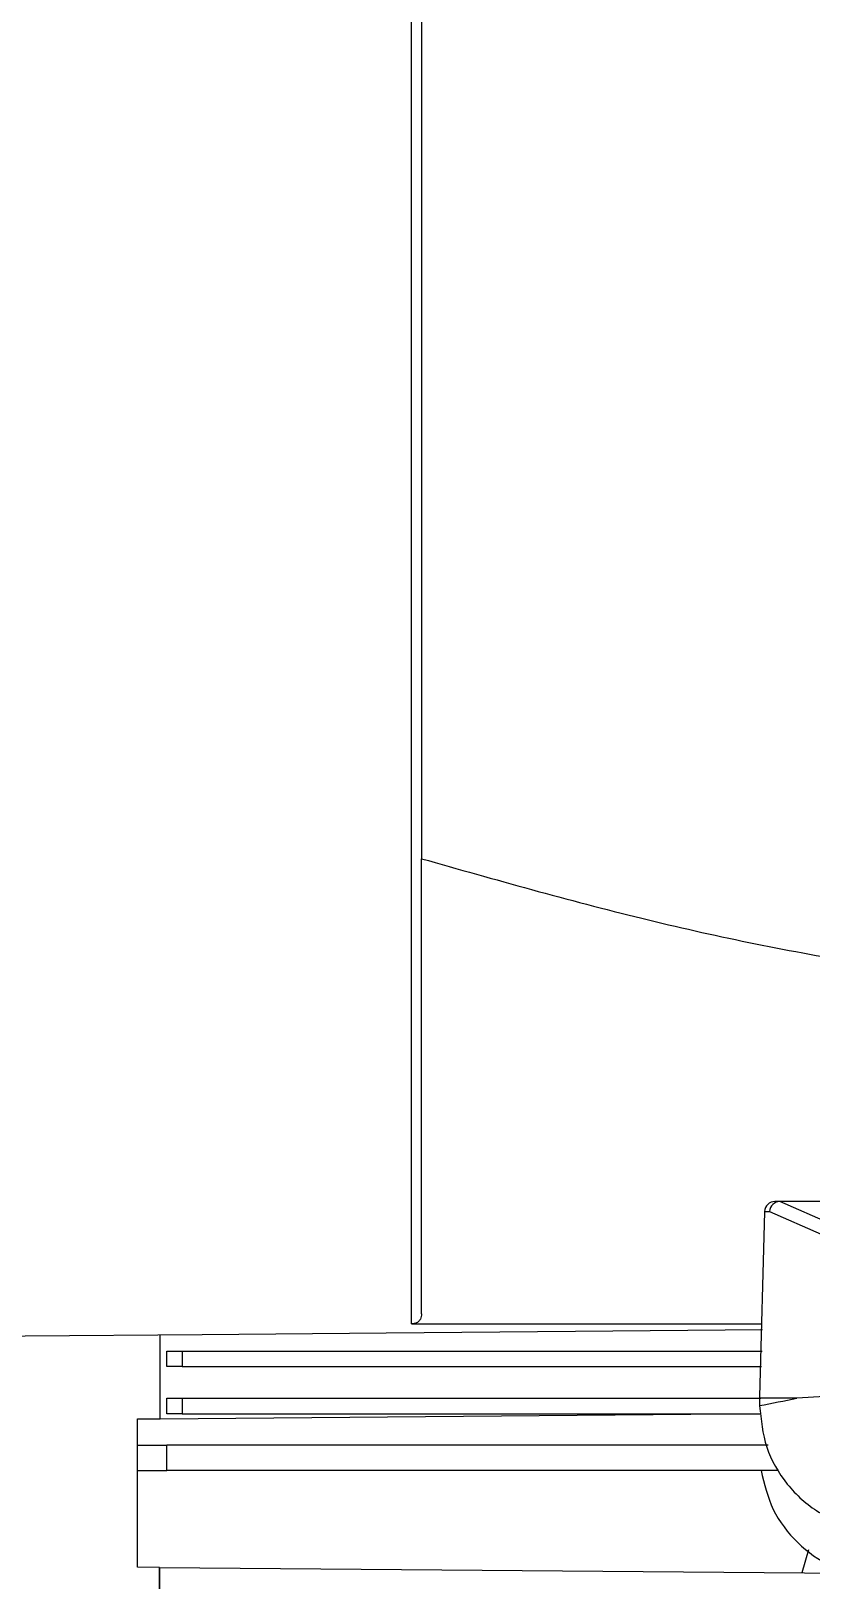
# Model space of a CAD drawing. Extents: x 12.3 to 108.7, y 1.1 to 80.4.
# Drawn here: x 46.391 to 47.135, y 10.007 to 11.484 of the extents above; entities that cross this region are included whole.
import ezdxf

# ---------------------------------------------------------------- set-up
doc = ezdxf.new("R2010")
doc.units = 0
doc.header["$MEASUREMENT"] = 0
doc.layers.add('OBJECT', color=7, linetype='CONTINUOUS')

msp = doc.modelspace()

# ---------------------------------------------------------------- linework, layer by layer
at = {"layer": 'OBJECT'}
for p, q in [((46.7638, 16.4085), (46.7638, 10.695)), ((46.7543, 10.2513), (46.7543, 15.3632)), ((47.0907, 10.3583), (47.0861, 10.1821)), ((47.0907, 10.3585), (47.0955, 10.3585)), ((47.0955, 10.3585), (47.1446, 10.337)), ((47.1055, 10.368), (47.1007, 10.368)), ((47.1545, 10.3464), (47.1054, 10.368)), ((47.2205, 10.368), (47.1055, 10.368)), ((46.5145, 10.1609), (46.5145, 10.2409)), ((46.7543, 10.2513), (47.0879, 10.2513)), ((46.521, 10.2105), (46.521, 10.2254)), ((46.521, 10.2254), (46.5354, 10.2254)), ((46.5354, 10.2254), (46.5354, 10.2105)), ((46.5354, 10.2254), (46.7564, 10.2254)), ((46.7564, 10.2254), (47.0884, 10.2254)), ((46.5354, 10.2105), (46.521, 10.2105)), ((46.5354, 10.2105), (47.088, 10.2105)), ((46.521, 10.1656), (46.521, 10.1805)), ((46.521, 10.1805), (46.5354, 10.1805)), ((46.5354, 10.1805), (46.5354, 10.1656)), ((46.5354, 10.1805), (47.0872, 10.1805)), ((47.1215, 10.1805), (47.086, 10.1805)), ((46.5145, 10.1609), (47.0568, 10.1656)), ((46.5354, 10.1656), (46.521, 10.1656)), ((46.5354, 10.1656), (47.0868, 10.1656)), ((47.086, 10.1789), (47.086, 10.1737)), ((46.4931, 10.1607), (46.5145, 10.1609)), ((46.4931, 10.0193), (46.4931, 10.1607)), ((46.4931, 10.0193), (46.4931, 10.1607)), ((46.4931, 10.1356), (46.521, 10.1356)), ((46.521, 10.1116), (46.521, 10.1356)), ((47.0943, 10.1356), (46.521, 10.1356)), ((46.4931, 10.1116), (46.521, 10.1116)), ((47.1035, 10.1116), (46.521, 10.1116)), ((47.1326, 10.0357), (47.1262, 10.0138)), ((46.514, 10.0191), (46.4931, 10.0193)), ((46.514, 10.0191), (46.514, 9.8503)), ((46.514, 10.0191), (47.4257, 10.0112)), ((46.514, 9.8503), (46.514, 10.0191)), ((46.514, 10.0191), (46.514, 10.0191))]:
    msp.add_line(p, q, dxfattribs=at)
at = {"layer": 'OBJECT', "flags": 128}
msp.add_lwpolyline([(45.9265, 10.2358), (46.0708, 10.237), (46.2241, 10.2383), (46.3857, 10.2398), (46.5546, 10.2412), (46.7299, 10.2428), (46.9105, 10.2443), (47.0889, 10.2459)], dxfattribs=at)
at = {"layer": 'OBJECT'}
for centre, radius, start, end in [((47.1007, 10.358), 0.01, 90, 177), ((47.1007, 10.358), 0.01, 177, 178.5), ((47.206, 10.1789), 0.12, 178.5, 179.2499), ((47.206, 10.1789), 0.12, 179.2499, 180), ((47.206, 10.1737), 0.12, 180, 180.1914)]:
    msp.add_arc(centre, radius, start, end, dxfattribs=at)
for centre, major_axis, ratio, start_param, end_param in [((47.1055, 10.358), (0.00206, 0.00979), 0.992047, 0.21202, 1.724102), ((47.1287, 10.358), (0.0253, -0.0094), 0.138337, 2.783892, 2.790246), ((46.5926, 12.243), (2.3412, 0), 0.904333, 4.924724, 4.940236)]:
    msp.add_ellipse(centre, major_axis=major_axis, ratio=ratio, start_param=start_param, end_param=end_param, dxfattribs=at)
for points, knots in [([(46.7638, 10.2608), (46.7638, 10.2777), (46.7638, 10.4217), (46.7638, 10.5669), (46.7638, 10.695)], [0, 0, 0, 0, 0.117583, 1, 1, 1, 1]), ([(46.7638, 10.695), (46.8336, 10.6752), (46.9704, 10.6363), (47.1785, 10.5932), (47.3173, 10.5762), (47.3869, 10.5676)], [0, 0, 0, 0, 0.341466, 0.670025, 1, 1, 1, 1]), ([(46.7638, 10.2608), (46.7636, 10.2591), (46.7633, 10.2562), (46.7608, 10.2532), (46.7578, 10.2516), (46.7555, 10.2514), (46.7543, 10.2513)], [0, 0, 0, 0, 0.36719, 0.61967, 0.822541, 1, 1, 1, 1]), ([(47.2087, 10.1896), (47.208, 10.1895), (47.2045, 10.189), (47.1897, 10.1868), (47.1613, 10.1828), (47.1358, 10.1813), (47.1215, 10.1805)], [0, 0, 0, 0, 0.024147, 0.120738, 0.507103, 1, 1, 1, 1]), ([(47.086, 10.1733), (47.0874, 10.1599), (47.0901, 10.1329), (47.1109, 10.0973), (47.1406, 10.0699), (47.1655, 10.0613), (47.1776, 10.0572)], [0, 0, 0, 0, 0.253584, 0.507165, 0.760847, 1, 1, 1, 1]), ([(47.0875, 10.1116), (47.0905, 10.0988), (47.0966, 10.0731), (47.121, 10.0415), (47.1495, 10.0209), (47.1697, 10.0147), (47.1776, 10.0123)], [0, 0, 0, 0, 0.27454, 0.551869, 0.824586, 1, 1, 1, 1])]:
    msp.add_open_spline(points, degree=3, knots=knots, dxfattribs=at)

doc.saveas('drawing.dxf')
